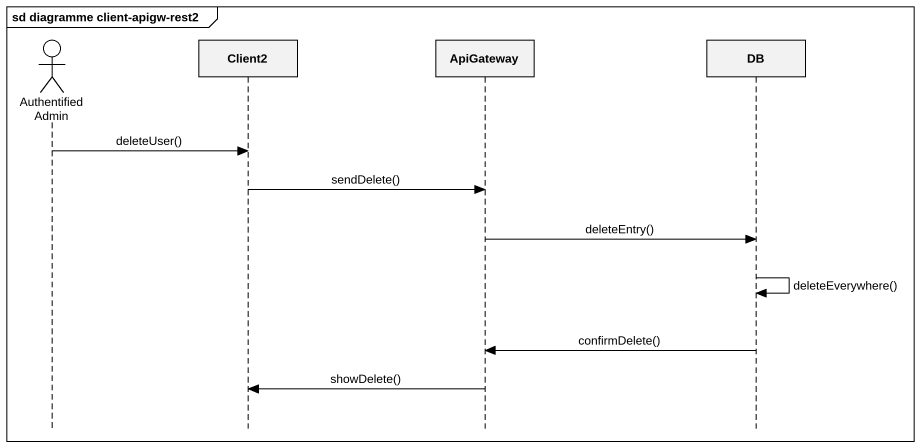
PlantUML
@startuml
mainframe sd diagramme client-apigw-rest2
hide footbox
actor "Authentified Admin" as Authentified_Admin
participant Client2
participant ApiGateway
participant DB

Authentified_Admin -> Client2 : deleteUser()
Client2 -> ApiGateway : sendDelete()
ApiGateway -> DB : deleteEntry()
DB -> DB : deleteEverywhere()
DB -> ApiGateway : confirmDelete()
ApiGateway -> Client2 : showDelete()
@enduml
